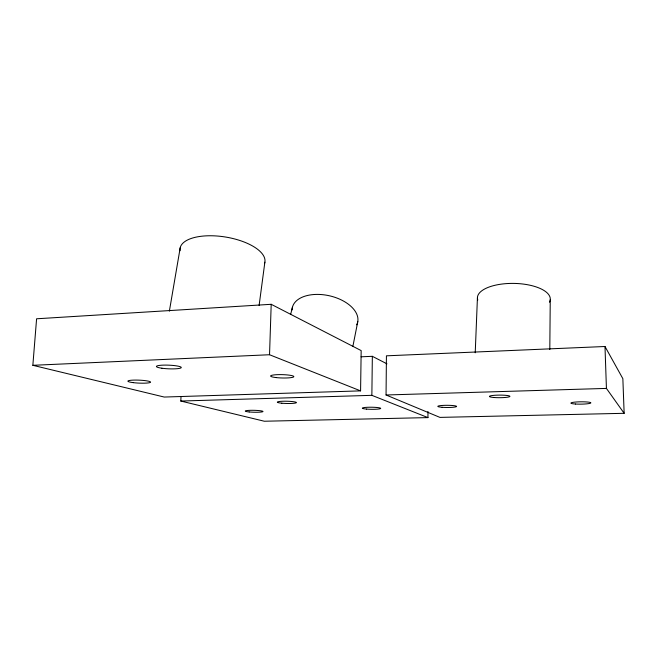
<?xml version="1.0" encoding="UTF-8"?>
<svg xmlns="http://www.w3.org/2000/svg" width="657" height="657" viewBox="0 0 657 657"><rect width="100%" height="100%" fill="white"/><g stroke="black" fill="none" stroke-linecap="round" stroke-linejoin="round"><path stroke-width="0.99" d="M181.004 396.976L180.798 401.041L264.344 421.236L427.953 417.606L427.962 411.479M386.053 394.988L386.431 355.823L604.99 346.502L622.852 378.662L624.15 413.31L439.935 417.392L386.053 394.988L606.427 388.41L624.15 413.31M549.802 349.573L550.246 299.814M427.953 417.606L371.862 395.333L372.347 356.316L361.071 356.8M360.578 390.874L361.169 350.592L271.201 304.298L36.595 318.785L32.85 365.308L164.234 397.05L360.578 390.874L269.534 354.739L32.85 365.308M269.534 354.739L271.201 304.298M475.225 352.793L477.417 298.13M259.113 305.439L264.87 262.192M169.366 311.163L180.215 247.73M352.908 346.239L357.802 321.503M290.698 314.235L292.414 307.328M180.798 401.041L371.862 395.333M372.347 356.316L386.948 363.83M604.99 346.502L606.427 388.41M180.075 250.703A42.951 18.371 9.2 0 1 224.612 236.881A42.951 18.371 9.2 0 1 264.467 263.605M477.77 299.994A36.447 15.062 1.1 0 1 515.154 283.438A36.447 15.062 1.1 0 1 549.474 302.204M292.086 309.932A33.458 19.546 12.6 0 1 329.658 295.839A33.458 19.546 12.6 0 1 356.71 324.813M133.24 382.637A11.325 1.478 2.5 0 0 150.552 382.16A11.325 1.478 2.5 0 0 133.938 380.099A11.325 1.478 2.5 0 0 133.24 382.637M161.918 368.232A12.475 1.831 2.4 0 0 181.266 367.641A12.475 1.831 2.4 0 0 163.314 365.128A12.475 1.831 2.4 0 0 161.918 368.232M276.08 377.578A11.637 1.675 1.5 0 0 293.843 376.658A11.637 1.675 1.5 0 0 276.72 374.695A11.637 1.675 1.5 0 0 276.08 377.578M442.12 407.299A9.395 1.092 0.2 0 0 456.59 406.486A9.395 1.092 0.2 0 0 442.933 405.41A9.395 1.092 0.2 0 0 442.12 407.299M494.22 397.518A10.29 1.298 -0.2 0 0 509.922 396.401A10.29 1.298 -0.2 0 0 494.77 395.276A10.29 1.298 -0.2 0 0 494.22 397.518M575.565 404.03A9.97 1.166 -0.7 0 0 590.84 402.897A9.97 1.166 -0.7 0 0 576.205 402.002A9.97 1.166 -0.7 0 0 575.565 404.03M249.175 411.955A8.853 0.961 1.4 0 0 262.972 411.578A8.853 0.961 1.4 0 0 250.284 410.321A8.853 0.961 1.4 0 0 249.175 411.955M281.812 403.209A9.568 1.133 1.3 0 0 296.43 402.61A9.568 1.133 1.3 0 0 282.379 401.263A9.568 1.133 1.3 0 0 281.812 403.209M366.631 409.097A9.149 1.043 0.7 0 0 380.699 408.432A9.149 1.043 0.7 0 0 367.362 407.291A9.149 1.043 0.7 0 0 366.631 409.097"/></g></svg>
